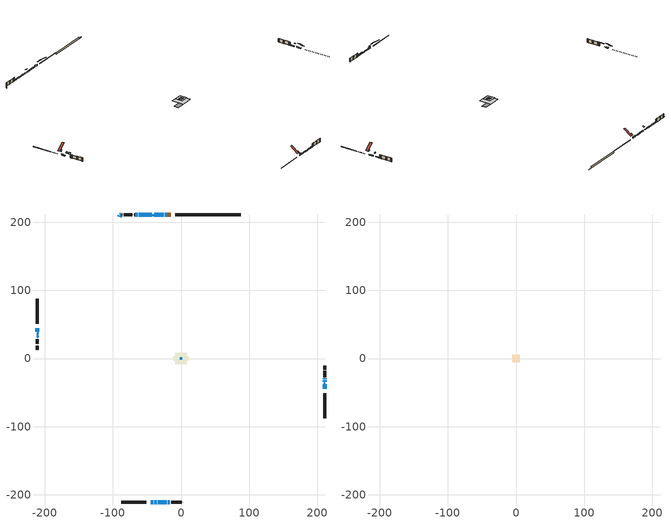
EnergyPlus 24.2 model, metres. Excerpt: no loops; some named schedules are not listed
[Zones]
conditioned space
 floor outside (Floor1 construction): -0.87,-0.87 -0.87,0.87 0.87,0.87 0.87,-0.87 z0.6
 floor adiabatic (AdiabaticFloorConstruction): -8.23,-8.23 -8.23,8.23 8.23,8.23 8.23,-8.23 z3.04
 floor foundation (Slab1 construction): -11.4,-3.23 -11.4,3.23 11.4,3.23 11.4,-3.23 z-1.89
 wall outside (RimJoist1 construction): 28.02,211.18 -8.68,211.18 / -87.47,-211.18 -50.77,-211.18 / -211.18,87.47 -211.18,50.77 / 211.18,-87.47 211.18,-50.77 z0.6:0.9
 wall outside (AdiabaticWallConstruction 1): -15.38,211.18 -20.19,211.18 z0.6:2.63
 wall outside (AdiabaticWallConstruction): -44.07,-211.18 -42.85,-211.18 z0.6:3.04; -21.12,211.18 -24.16,211.18 / -25.09,211.18 -27.49,211.18 / -41.93,-211.18 -40.4,-211.18 / -39.47,-211.18 -35.28,-211.18 / -34.35,-211.18 -31.3,-211.18 / -30.37,-211.18 -27.02,-211.18 / -211.18,44.07 -211.18,41.79 / -87.47,211.18 -88.93,209.73 / -28.41,211.18 -30.56,211.18 / -31.49,211.18 -32.69,211.18 / -33.62,211.18 -34,211.18 / -34.93,211.18 -39.3,211.18 / 211.18,-41.32 211.18,-37.66 / 211.18,-34.34 211.18,-31.59 / 211.18,-30.67 211.18,-29.29 / -43.21,211.18 -48.08,211.18 / -49.01,211.18 -50.61,211.18 / -17.82,-211.18 -16.22,-211.18 / -51.54,211.18 -52.2,211.18 / -53.13,211.18 -56.48,211.18 / -57.41,211.18 -62.29,211.18 / -63.22,211.18 -65.39,211.18 / -66.32,211.18 -67.01,211.18 z0.6:1.82; 211.18,-44.07 211.18,-42.24 / -26.09,-211.18 -24.87,-211.18 / -211.18,40.86 -211.18,39.03 z0.6:1.21; -23.95,-211.18 -20.59,-211.18 / -19.66,-211.18 -18.75,-211.18 z0.6:1.92; -89.58,209.07 -90.56,208.1 z0.6:1.62
 wall outside (Wall1 construction): -67.93,211.18 -68.22,211.18 / -15.29,-211.18 -15.01,-211.18 / -211.18,30.49 -211.18,30.21 / 211.18,-28.37 211.18,-28.08 z0.6:5.48
 wall outside (Wall2 construction): -69.15,211.18 -69.47,211.18 / -14.08,-211.18 -13.76,-211.18 / -211.18,29.28 -211.18,28.96 / 211.18,-27.15 211.18,-26.83 z0.6:5.48
 wall outside (Wall3 construction): -70.4,211.18 -70.76,211.18 / -12.83,-211.18 -12.46,-211.18 / -211.18,28.03 -211.18,27.67 / 211.18,-25.9 211.18,-25.54 z0.6:5.48
 wall outside (Wall4 construction): -71.69,211.18 -77.03,211.18 / -11.54,-211.18 -6.2,-211.18 / -211.18,26.74 -211.18,21.4 / 211.18,-24.61 211.18,-19.27 z0.6:5.48
 wall outside (Wall5 construction): -77.96,211.18 -78.59,211.18 / -5.27,-211.18 -4.63,-211.18 / -211.18,20.47 -211.18,19.83 / 211.18,-18.34 211.18,-17.71 z0.6:5.48
 wall outside (Wall6 construction): -79.52,211.18 -84.23,211.18 / -3.7,-211.18 1,-211.18 / -211.18,18.91 -211.18,14.2 / 211.18,-16.78 211.18,-12.07 z0.6:5.48
 wall outside (Wall7 construction): -85.16,211.18 -85.35,211.18 / 1.93,-211.18 2.13,-211.18 / -211.18,13.27 -211.18,13.07 / 211.18,-11.14 211.18,-10.95 z0.6:5.48
 wall outside (Wall8 construction): -86.28,211.18 -86.54,211.18 / 3.06,-211.18 3.32,-211.18 / -211.18,12.14 -211.18,11.88 / 211.18,-10.02 211.18,-9.76 z0.6:5.48
 wall foundation (FoundationWall1 construction): 28.95,211.18,-1.89 28.95,211.18,0.6 81.62,211.18,0.6 81.62,211.18,-1.37 87.47,211.18,-1.37 87.47,211.18,-1.89
 window (WindowConstruction): -44.07,-211.18 -42.85,-211.18 z0.6:3.04
 window (WindowConstruction 8): -21.12,211.18 -24.16,211.18 z0.6:1.82
 window (WindowConstruction 9): -25.09,211.18 -27.49,211.18 z0.6:1.82
 window (WindowConstruction 10): -41.92,-211.18 -40.4,-211.18 z0.6:1.82
 window (WindowConstruction 11): -39.47,-211.18 -35.28,-211.18 z0.6:1.82
 window (WindowConstruction 12): -34.35,-211.18 -31.3,-211.18 z0.6:1.82
 window (WindowConstruction 13): -30.37,-211.18 -27.02,-211.18 z0.6:1.82
 window (WindowConstruction 14): -211.18,44.07 -211.18,41.79 z0.6:1.82
 window (WindowConstruction 15): -87.47,211.18 -88.93,209.73 z0.6:1.82
 window (WindowConstruction 16): 211.18,-44.07 211.18,-42.24 z0.6:1.21
 window (WindowConstruction 17): -28.41,211.18 -30.56,211.18 z0.6:1.82
 window (WindowConstruction 18): -31.49,211.18 -32.69,211.18 z0.6:1.82
 window (WindowConstruction 19): -33.62,211.18 -34,211.18 z0.6:1.82
 window (WindowConstruction 20): -34.93,211.18 -39.3,211.18 z0.6:1.82
 window (WindowConstruction 21): -26.09,-211.18 -24.87,-211.18 z0.6:1.21
 window (WindowConstruction 22): -23.94,-211.18 -20.59,-211.18 z0.6:1.92
 window (WindowConstruction 1): 211.18,-41.32 211.18,-37.66 z0.6:1.82
 window (WindowConstruction 23): -19.66,-211.18 -18.75,-211.18 z0.6:1.92
 window (WindowConstruction 24): -89.59,209.07 -90.56,208.1 z0.6:1.61
 window (WindowConstruction 25): -211.18,40.86 -211.18,39.03 z0.6:1.21
 window (WindowConstruction 2): 211.18,-34.34 211.18,-31.59 z0.6:1.82
 window (WindowConstruction 26): 211.18,-30.67 211.18,-29.29 z0.6:1.82
 window (WindowConstruction 27): -43.21,211.18 -48.08,211.18 z0.6:1.82
 window (WindowConstruction 28): -49.01,211.18 -50.61,211.18 z0.6:1.82
 window (WindowConstruction 29): -17.82,-211.18 -16.22,-211.18 z0.6:1.82
 window (WindowConstruction 3): -51.54,211.18 -52.2,211.18 z0.6:1.82
 window (WindowConstruction 4): -53.13,211.18 -56.48,211.18 z0.6:1.82
 window (WindowConstruction 5): -57.41,211.18 -62.29,211.18 z0.6:1.82
 window (WindowConstruction 6): -63.22,211.18 -65.39,211.18 z0.6:1.82
 window (WindowConstruction 7): -66.32,211.18 -67.01,211.18 z0.6:1.82
 door (Door): -15.38,211.18 -20.19,211.18 z0.6:2.63
 ceiling adiabatic (AdiabaticFloorConstruction): 8.23,-8.23 8.23,8.23 -8.23,8.23 -8.23,-8.23 z3.04
 roof outside (Roof3 construction): -0.9,0.9 -0.9,-0.9 0.9,-0.9 0.9,0.9 z5.48
 roof outside (Roof4 construction): -14.45,211.18,5.48 -14.45,208.97,7.14 -13.76,208.97,7.14 -13.76,211.18,5.48; -45,-211.18,5.48 -45,-208.97,7.14 -45.69,-208.97,7.14 -45.69,-211.18,5.48; -211.18,45,5.48 -208.97,45,7.14 -208.97,45.69,7.14 -211.18,45.69,5.48; 211.18,-45,5.48 208.97,-45,7.14 208.97,-45.69,7.14 211.18,-45.69,5.48
 roof outside (AdiabaticRoofConstruction): -211.18,36.17,5.48 -209.64,36.17,6.63 -209.64,38.1,6.63 -211.18,38.1,5.48; 211.18,-35.27,5.48 210.01,-35.27,6.35 210.01,-36.73,6.35 211.18,-36.73,5.48; -42.28,211.18,5.48 -42.28,209.54,6.7 -40.23,209.54,6.7 -40.23,211.18,5.48; -211.18,34.28,5.48 -210.41,34.28,6.06 -210.41,35.24,6.06 -211.18,35.24,5.48; -1.23,-1.23 1.23,-1.23 1.23,1.23 -1.23,1.23 z5.48; -211.18,31.42,5.48 -209.64,31.42,6.63 -209.64,33.35,6.63 -211.18,33.35,5.48
 skylight (SkylightConstruction): -211.18,36.17,5.48 -209.64,36.17,6.63 -209.64,38.1,6.63 -211.18,38.1,5.48
 skylight (SkylightConstruction 1): 211.18,-35.27,5.48 210.01,-35.27,6.35 210.01,-36.73,6.35 211.18,-36.73,5.48
 skylight (SkylightConstruction 2): -42.28,211.18,5.48 -42.28,209.54,6.7 -40.23,209.54,6.7 -40.23,211.18,5.48
 skylight (SkylightConstruction 3): -211.18,34.28,5.48 -210.41,34.28,6.06 -210.41,35.24,6.06 -211.18,35.24,5.48
 skylight (SkylightConstruction 4): -1.23,-1.23 1.23,-1.23 1.23,1.23 -1.23,1.23 z5.48
 skylight (SkylightConstruction 5): -211.18,31.42,5.48 -209.64,31.42,6.63 -209.64,33.35,6.63 -211.18,33.35,5.48
attic - vented
 floor to conditioned space (Floor2 construction Reversed): -2.21,-2.21 -2.21,2.21 2.21,2.21 2.21,-2.21 z5.48
 floor to conditioned space (Floor3 construction Reversed): -5.26,-5.26 -5.26,5.26 5.26,5.26 5.26,-5.26 z5.48
 roof outside (Roof1 construction): -12.83,211.18,5.48 -12.83,200.88,13.2 -9.61,200.88,13.2 -9.61,211.18,5.48; -46.62,-211.18,5.48 -46.62,-200.88,13.2 -49.84,-200.88,13.2 -49.84,-211.18,5.48; -211.18,46.62,5.48 -200.88,46.62,13.2 -200.88,49.84,13.2 -211.18,49.84,5.48; 211.18,-46.62,5.48 200.88,-46.62,13.2 200.88,-49.84,13.2 211.18,-49.84,5.48
shading: -42.39,-211.18 -44.53,-211.18 -44.53,-212.4 -42.39,-212.4 z3.5; -39.94,-211.18 -42.39,-211.18 -42.39,-211.64 -39.94,-211.64 z2.28; -211.18,41.33 -211.18,44.53 -211.64,44.53 -211.64,41.33 z2.28; 211.18,-41.78 211.18,-44.53 211.64,-44.53 211.64,-41.78 z1.67; -24.41,-211.18 -26.55,-211.18 -26.55,-211.64 -24.41,-211.64 z1.67; -20.13,-211.18 -24.41,-211.18 -24.41,-211.64 -20.13,-211.64 z2.38; -18.29,-211.18 -20.12,-211.18 -20.12,-211.64 -18.29,-211.64 z2.38; -90.88,207.77 -89.26,209.39 -89.59,209.72 -91.21,208.1 z2.08; -211.18,38.57 -211.18,41.32 -211.64,41.32 -211.64,38.57 z1.67
[Building]
Building 1: Terrain=Suburbs
[Site:Location]
Vancouver Intl AP_BC: Latitude {deg}=49.19; Longitude {deg}=-123.18; Time Zone {hr}=-8; Elevation {m}=4; Keep Site Location Information=Yes
[Site:GroundTemperature:Shallow]
8.06451, 6.96315, 6.87495, 7.3976, 9.49575, 11.5841, 13.3946, 14.5416, 14.639, 13.7062, 11.9418, 9.91751
[Site:WaterMainsTemperature]
Calculation Method=Schedule; Temperature Schedule=mains temperature schedule
[Material] Roughness=Rough; Thermal Absorptance=0.9
Name | Thickness {m} | Conductivity {W/m-K} | Density {kg/m3} | Specific Heat {J/kg-K} | Solar Absorptance | Visible Absorptance
asphalt or fiberglass shingles | 0.00635 | 0.162714 | 1121.4 | 1465.45 | 0.4 | 0.4
asphalt or fiberglass shingles 1 | 0.00635 | 0.162714 | 1121.4 | 1465.45 | 0.7 | 0.7
ceiling loosefill ins | 0.338667 | 0.0480833 | 16.02 | 1046.75 | 0.7 | 0.7
ceiling stud and cavity | 0.1397 | 0.398674 | 65.682 | 1177.47 | 0.7 | 0.7
ceiling stud and cavity 1 | 0.1397 | 0.126132 | 65.682 | 1177.47 | 0.7 | 0.7
concrete 4.0 in. | 0.1016 | 1.803125 | 2242.8 | 837.4 | 0.7 | 0.7
concrete 8.0 in. | 0.2032 | 1.803125 | 2242.8 | 837.4 | 0.7 | 0.7
door material | 0.04445 | 0.188738 | 512.64 | 1214.23 | 0.7 | 0.7
exterior vertical ins | 0.0272344 | 0.029427 | 32.04 | 1214.23 | 0.7 | 0.7
floor covering | 0.0127 | 0.0433444 | 54.468 | 1339.84 | 0.6 | 0.6
floor rigid ins; roof rigid ins | 0.103632 | 0.029427 | 32.04 | 1214.23 | 0.7 | 0.7
floor rigid ins 1; roof rigid ins 1; wall rigid ins 1 | 0.512978 | 0.029427 | 32.04 | 1214.23 | 0.7 | 0.7
floor stud and cavity | 0.1397 | 0.183144 | 92.3553 | 1139.71 | 0.7 | 0.7
floor stud and cavity 1 | 0.1397 | 1.75129 | 37.0049 | 1207.88 | 0.7 | 0.7
furniture material conditioned space 1 | 0.1524 | 0.115458 | 640.8 | 1214.23 | 0.6 | 0.6
gypsum board | 0.0127 | 0.160291 | 801 | 837.4 | 0.6 | 0.6
gypsum board 1 | 0.0127 | 0.160291 | 801 | 837.4 | 0.7 | 0.7
osb sheathing 0.5 in. | 0.0127 | 0.115458 | 512.64 | 1214.23 | 0.7 | 0.7
osb sheathing 0.75 in. | 0.01905 | 0.115458 | 512.64 | 1214.23 | 0.7 | 0.7
osb sheathing 2.0 in. | 0.0508 | 0.115458 | 512.64 | 1214.23 | 0.7 | 0.7
rim joist rigid ins; wall rigid ins | 0.051816 | 0.029427 | 32.04 | 1214.23 | 0.7 | 0.7
rim joist stud and cavity | 0.0508 | 0.0371501 | 125.044 | 1163.47 | 0.6 | 0.6
roof stud and cavity | 0.2032 | 0.614034 | 78.34581 | 1123.46 | 0.7 | 0.7
roof stud and cavity 1 | 0.2032 | 0.34189 | 78.34581 | 1123.46 | 0.7 | 0.7
roof stud and cavity 2 | 0.18415 | 1.78689 | 37.0049 | 1207.88 | 0.6 | 0.6
slab rigid ins | 0.0621787 | 0.029427 | 32.04 | 1214.23 | 0.7 | 0.7
wall stud and cavity | 0.1397 | 0.181555 | 139.0536 | 1170.24 | 0.7 | 0.7
wall stud and cavity 1 | 0.1397 | 0.308719 | 139.0536 | 1170.24 | 0.7 | 0.7
wall stud and cavity 2 | 0.1397 | 0.14347 | 139.0536 | 1170.24 | 0.7 | 0.7
wall stud and cavity 3 | 0.1397 | 0.184082 | 139.0536 | 1170.24 | 0.7 | 0.7
wall stud and cavity 4 | 0.1397 | 0.302827 | 139.0536 | 1170.24 | 0.7 | 0.7
wall stud and cavity 5 | 0.1397 | 0.194937 | 139.0536 | 1170.24 | 0.7 | 0.7
wall stud and cavity 6 | 0.1397 | 0.388929 | 139.0536 | 1170.24 | 0.7 | 0.7
wall stud and cavity 7 | 0.1397 | 0.374252 | 139.0536 | 1170.24 | 0.7 | 0.7
wall stud and cavity 8 | 0.0889 | 0.380278 | 52.3479 | 1209.89 | 0.7 | 0.7
wall stud and cavity 9 | 0.0889 | 0.391764 | 83.0341 | 1211.67 | 0.7 | 0.7
wood siding | 0.0254 | 0.102417 | 544.68 | 1172.36 | 0.4 | 0.4
wood siding 1; wood siding 2; wood siding 3 | 0.0254 | 0.102417 | 544.68 | 1172.36 | 0.7 | 0.7
[WindowMaterial:SimpleGlazingSystem]
Name | U-Factor {W/m2-K} | Solar Heat Gain Coefficient
SkylightMaterial | 3.7808 | 0.7497
SkylightMaterial 1 | 4.69738 | 0.7427
SkylightMaterial 2 | 3.62941 | 0.7508
SkylightMaterial 3 | 5.10593 | 0.7395
SkylightMaterial 4 | 3.76216 | 0.7518
WindowMaterial | 2.95142 | 0.64
WindowMaterial 1 | 2.8884 | 0.67
WindowMaterial 10 | 2.92474 | 0.62
WindowMaterial 11 | 2.88953 | 0.67
WindowMaterial 12 | 2.88329 | 0.7
WindowMaterial 13 | 2.87988 | 0.7
WindowMaterial 14 | 2.91111 | 0.64
WindowMaterial 15 | 3.01445 | 0.46
WindowMaterial 16 | 2.9378 | 0.6
WindowMaterial 17 | 3.023535 | 0.47
WindowMaterial 18 | 2.89408 | 0.66
WindowMaterial 19 | 2.88613 | 0.7
WindowMaterial 2 | 2.898619 | 0.65
WindowMaterial 20 | 3.01899 | 0.48
WindowMaterial 21 | 3.00026 | 0.58
WindowMaterial 22 | 2.87818 | 0.68
WindowMaterial 23 | 2.93325 | 0.61
WindowMaterial 3 | 2.97868 | 0.54
WindowMaterial 4 | 2.89067 | 0.66
WindowMaterial 5 | 2.88102 | 0.68
WindowMaterial 6 | 2.90827 | 0.64
WindowMaterial 7 | 3.01672 | 0.5
WindowMaterial 8 | 2.89692 | 0.65
WindowMaterial 9 | 2.90486 | 0.64
[Construction]
AdiabaticFloorConstruction: floor stud and cavity 1, floor rigid ins 1, osb sheathing 0.75 in., floor covering
AdiabaticRoofConstruction: asphalt or fiberglass shingles 1, roof rigid ins 1, osb sheathing 0.75 in., roof stud and cavity 2
AdiabaticWallConstruction: wood siding 2, wall rigid ins 1, wall stud and cavity 8, gypsum board
AdiabaticWallConstruction 1: wood siding 3, wall rigid ins 1, wall stud and cavity 8, gypsum board
Door: door material
Floor1 construction: floor stud and cavity, floor rigid ins, osb sheathing 0.75 in., floor covering
Floor2 construction Reversed: gypsum board, ceiling stud and cavity, ceiling loosefill ins
Floor3 construction Reversed: gypsum board, ceiling stud and cavity 1, ceiling loosefill ins
FoundationWall1 construction: concrete 8.0 in., gypsum board 1
furniture construction conditioned space 1: furniture material conditioned space 1
PartitionWallConstruction: gypsum board, wall stud and cavity 9, gypsum board
RimJoist1 construction: wood siding 1, rim joist rigid ins, osb sheathing 2.0 in., rim joist stud and cavity
Roof1 construction: asphalt or fiberglass shingles
Roof3 construction: asphalt or fiberglass shingles, roof rigid ins, osb sheathing 0.75 in., roof stud and cavity, gypsum board
Roof4 construction: asphalt or fiberglass shingles, roof rigid ins, osb sheathing 0.75 in., roof stud and cavity 1, gypsum board
SkylightConstruction; SkylightConstruction 5: SkylightMaterial
SkylightConstruction 1: SkylightMaterial 1
SkylightConstruction 2: SkylightMaterial 2
SkylightConstruction 3: SkylightMaterial 3
SkylightConstruction 4: SkylightMaterial 4
Slab1 construction: slab rigid ins, concrete 4.0 in.
Wall1 construction: wood siding, osb sheathing 0.5 in., wall stud and cavity, gypsum board
Wall2 construction: wood siding, wall rigid ins, osb sheathing 0.5 in., wall stud and cavity 1, gypsum board
Wall3 construction: wood siding, osb sheathing 0.5 in., wall stud and cavity 2, gypsum board
Wall4 construction: wood siding, wall rigid ins, osb sheathing 0.5 in., wall stud and cavity 3, gypsum board
Wall5 construction: wood siding, osb sheathing 0.5 in., wall stud and cavity 4, gypsum board
Wall6 construction: wood siding, wall rigid ins, osb sheathing 0.5 in., wall stud and cavity 5, gypsum board
Wall7 construction: wood siding, wall rigid ins, osb sheathing 0.5 in., wall stud and cavity 6, gypsum board
Wall8 construction: wood siding, wall rigid ins, osb sheathing 0.5 in., wall stud and cavity 7, gypsum board
WindowConstruction: WindowMaterial
WindowConstruction 1: WindowMaterial 1
WindowConstruction 10: WindowMaterial 10
WindowConstruction 11: WindowMaterial 11
WindowConstruction 12: WindowMaterial 12
WindowConstruction 13: WindowMaterial 13
WindowConstruction 14; WindowConstruction 17: WindowMaterial 14
WindowConstruction 15; WindowConstruction 7: WindowMaterial 7
WindowConstruction 16; WindowConstruction 21: WindowMaterial 15
WindowConstruction 18; WindowConstruction 26: WindowMaterial 16
WindowConstruction 19; WindowConstruction 24: WindowMaterial 17
WindowConstruction 2: WindowMaterial 2
WindowConstruction 20: WindowMaterial 18
WindowConstruction 22: WindowMaterial 19
WindowConstruction 23: WindowMaterial 20
WindowConstruction 25: WindowMaterial 21
WindowConstruction 27: WindowMaterial 22
WindowConstruction 28; WindowConstruction 29: WindowMaterial 23
WindowConstruction 3: WindowMaterial 3
WindowConstruction 4: WindowMaterial 4
WindowConstruction 5: WindowMaterial 5
WindowConstruction 6: WindowMaterial 6
WindowConstruction 8: WindowMaterial 8
WindowConstruction 9: WindowMaterial 9
[Zone] Multiplier=1; Part of Total Floor Area=Yes
Name | Volume {m3}
attic - vented | 167.999
conditioned space | 1163.4
[Space]
Name | Zone | Volume {m3}
attic - vented 1 | attic - vented | 167.999
conditioned space 1 | conditioned space | 1163.4
[ZoneInfiltration:EffectiveLeakageArea]
infil attic - vented 1: Zone or Space=attic - vented 1; Schedule=Always On Discrete; Effective Air Leakage Area {cm2}=5394.1; Stack Coefficient=0.000537056; Wind Coefficient=1.56578e-05
[ZoneMixing]
whole house fan mix: Zone or Space=attic - vented; Schedule=Always On Continuous; Design Flow Rate Calculation Method=Flow/Zone; Design Flow Rate {m3/s}=0; Source Zone or Space=conditioned space
[SurfaceProperty:ExposedFoundationPerimeter]
Slab1: Exposed Perimeter Calculation Method=TotalExposedPerimeter; Total Exposed Perimeter {m}=58.522
[InternalMass] Zone or ZoneList=conditioned space; Space or SpaceList=conditioned space 1
Name | Construction | Surface Area {m2}
furniture mass conditioned space 1 | furniture construction conditioned space 1 | 168.632
partition wall mass | PartitionWallConstruction | 421.58
[Lights]
interior lighting: Zone or ZoneList or Space or SpaceList=conditioned space 1; Schedule=interior lighting schedule; Design Level Calculation Method=LightingLevel; Lighting Level {W}=343.2; Return Air Fraction=0; Fraction Radiant=0.6; Fraction Visible=0.2; Fraction Replaceable=1
[People]
occupants: Zone or ZoneList or Space or SpaceList=conditioned space 1; Number of People Schedule=occupants schedule; Number of People Calculation Method=People; Number of People=3; Fraction Radiant=0.314171; Sensible Heat Fraction=0.56303; Activity Level Schedule=occupants activity schedule; Carbon Dioxide Generation Rate {m3/s-W}=0; Enable ASHRAE 55 Comfort Warnings=No; Mean Radiant Temperature Calculation Type=EnclosureAveraged
[ElectricEquipment] Zone or ZoneList or Space or SpaceList=conditioned space 1; Design Level Calculation Method=EquipmentLevel
Name | Schedule | Design Level {W} | Fraction Latent | Fraction Radiant | Fraction Lost
clothes dryer | clothes dryer schedule | 140.772 | 0.015 | 0.081 | 0.85
clothes washer | clothes washer schedule | 32.1985 | 0.03 | 0.162 | 0.7
cooking range | cooking range schedule | 215.147 | 0.08 | 0.432 | 0.2
dishwasher | dishwasher schedule | 66.8632 | 0.3 | 0.18 | 0.4
fridge | fridge schedule | 72.9452 | 0 | 0.6 | 0
mech vent bath fan 0 | mech vent bath fan 0 schedule | 150.6 | 0 | 0 | 1
mech vent bath fan 1 | mech vent bath fan 1 schedule | 150.6 | 0 | 0 | 1
mech vent house fan | mech vent house fan schedule | 88.6133 | 0 | 0 | 0.5
mech vent house fan cfis | mech vent house fan cfis schedule | 0 | 0 | 0 | 0
mech vent range fan 0 | mech vent range fan 0 schedule | 57 | 0 | 0 | 1
misc plug loads | misc plug loads schedule | 494.7 | 0.045 | 0.513 | 0.1
whole house fan | Always On Discrete | 0 | 0 | 0 | 1
[OtherEquipment] Zone or ZoneList or Space or SpaceList=conditioned space 1; Design Level Calculation Method=EquipmentLevel
Name | Fuel Type | Schedule | Design Level {W} | Fraction Latent | Fraction Radiant | Fraction Lost
clothes dryer 1 | Electricity | clothes dryer schedule | 0 | 0.015 | 0.081 | 0.85
cooking range 1 | Electricity | cooking range schedule | 0 | 0.08 | 0.432 | 0.2
general water use latent | None | general water use schedule | 62.594 | 1 | 0 | 0
general water use sensible | None | general water use schedule | -61.6891 | 0 | 0.6 | 0
mech vent house fan latent load | None | Always On Discrete | 0 | 1 | 0 | 0
mech vent house fan sensible load | None | Always On Discrete | 0 | 0 | 0 | 0
water heater energy adjustment1 | NaturalGas | Always On Discrete | 0.01 | 0 | 0 | 1
[ZoneInfiltration:DesignFlowRate] Zone or ZoneList or Space or SpaceList=conditioned space 1; Schedule=Always On Discrete; Design Flow Rate Calculation Method=Flow/Zone; Design Flow Rate {m3/s}=0
infil flow; natural vent flow; whole house fan flow
[Foundation:Kiva]
Foundation Kiva 1: Initial Indoor Air Temperature {C}=18; Wall Height Above Grade {m}=0.599999; Wall Depth Below Slab {m}=0.2032; Custom Block Material Name 1=exterior vertical ins; Custom Block Depth 1 {m}=2.49; Custom Block X Position 1 {m}=0.2159; Custom Block Z Position 1 {m}=0
[Foundation:Kiva:Settings]
Soil Conductivity {W/m-K}=0.849921; Soil Density {kg/m3}=1842.3; Soil Specific Heat {J/kg-K}=418.7; Ground Solar Absorptivity=0.9; Ground Thermal Absorptivity=0.9; Ground Surface Roughness {m}=0.03; Far-Field Width {m}=40; Deep-Ground Boundary Condition=ZeroFlux; Deep-Ground Depth {m}=40; Minimum Cell Dimension {m}=0.2; Maximum Cell Growth Coefficient=3; Simulation Timestep=Timestep
[Exterior:Lights]
exterior lighting: Schedule=exterior lighting schedule; Design Level {W}=75.6
[Schedule:Constant]
Name | Hourly Value
Always On Continuous; mech vent house fan schedule; mech vent house fan cfis schedule; Always On Discrete | 1
occupants activity schedule | 117.228
fridge schedule | 0
[Schedule:Week:Daily]
interior lighting schedule Week Rule - Jan1-Jan27: interior lighting schedule day, interior lighting schedule day, interior lighting schedule day, interior lighting schedule day, interior lighting schedule day, interior lighting schedule day, interior lighting schedule day, interior lighting schedule default day, interior lighting schedule default day, interior lighting schedule default day, interior lighting schedule default day, interior lighting schedule default day
interior lighting schedule Week Rule - Jan28-Feb3: interior lighting schedule day, interior lighting schedule day, interior lighting schedule day, interior lighting schedule day, interior lighting schedule day 1, interior lighting schedule day 1, interior lighting schedule day 1, interior lighting schedule default day, interior lighting schedule default day, interior lighting schedule default day, interior lighting schedule default day, interior lighting schedule default day
interior lighting schedule Week Rule - Feb4-Feb24: interior lighting schedule day 1, interior lighting schedule day 1, interior lighting schedule day 1, interior lighting schedule day 1, interior lighting schedule day 1, interior lighting schedule day 1, interior lighting schedule day 1, interior lighting schedule default day, interior lighting schedule default day, interior lighting schedule default day, interior lighting schedule default day, interior lighting schedule default day
interior lighting schedule Week Rule - Feb25-Mar3: interior lighting schedule day 1, interior lighting schedule day 1, interior lighting schedule day 1, interior lighting schedule day 1, interior lighting schedule day 2, interior lighting schedule day 2, interior lighting schedule day 2, interior lighting schedule default day, interior lighting schedule default day, interior lighting schedule default day, interior lighting schedule default day, interior lighting schedule default day
interior lighting schedule Week Rule - Mar4-Mar31: interior lighting schedule day 2, interior lighting schedule day 2, interior lighting schedule day 2, interior lighting schedule day 2, interior lighting schedule day 2, interior lighting schedule day 2, interior lighting schedule day 2, interior lighting schedule default day, interior lighting schedule default day, interior lighting schedule default day, interior lighting schedule default day, interior lighting schedule default day
interior lighting schedule Week Rule - Apr1-Apr28: interior lighting schedule day 3, interior lighting schedule day 3, interior lighting schedule day 3, interior lighting schedule day 3, interior lighting schedule day 3, interior lighting schedule day 3, interior lighting schedule day 3, interior lighting schedule default day, interior lighting schedule default day, interior lighting schedule default day, interior lighting schedule default day, interior lighting schedule default day
interior lighting schedule Week Rule - Apr29-May5: interior lighting schedule day 3, interior lighting schedule day 3, interior lighting schedule day 4, interior lighting schedule day 4, interior lighting schedule day 4, interior lighting schedule day 4, interior lighting schedule day 4, interior lighting schedule default day, interior lighting schedule default day, interior lighting schedule default day, interior lighting schedule default day, interior lighting schedule default day
interior lighting schedule Week Rule - May6-May26: interior lighting schedule day 4, interior lighting schedule day 4, interior lighting schedule day 4, interior lighting schedule day 4, interior lighting schedule day 4, interior lighting schedule day 4, interior lighting schedule day 4, interior lighting schedule default day, interior lighting schedule default day, interior lighting schedule default day, interior lighting schedule default day, interior lighting schedule default day
interior lighting schedule Week Rule - May27-Jun2: interior lighting schedule day 4, interior lighting schedule day 4, interior lighting schedule day 4, interior lighting schedule day 4, interior lighting schedule day 4, interior lighting schedule day 5, interior lighting schedule day 5, interior lighting schedule default day, interior lighting schedule default day, interior lighting schedule default day, interior lighting schedule default day, interior lighting schedule default day
interior lighting schedule Week Rule - Jun3-Jun30: interior lighting schedule day 5, interior lighting schedule day 5, interior lighting schedule day 5, interior lighting schedule day 5, interior lighting schedule day 5, interior lighting schedule day 5, interior lighting schedule day 5, interior lighting schedule default day, interior lighting schedule default day, interior lighting schedule default day, interior lighting schedule default day, interior lighting schedule default day
interior lighting schedule Week Rule - Jul1-Jul28: interior lighting schedule day 6, interior lighting schedule day 6, interior lighting schedule day 6, interior lighting schedule day 6, interior lighting schedule day 6, interior lighting schedule day 6, interior lighting schedule day 6, interior lighting schedule default day, interior lighting schedule default day, interior lighting schedule default day, interior lighting schedule default day, interior lighting schedule default day
interior lighting schedule Week Rule - Jul29-Aug4: interior lighting schedule day 6, interior lighting schedule day 6, interior lighting schedule day 6, interior lighting schedule day 7, interior lighting schedule day 7, interior lighting schedule day 7, interior lighting schedule day 7, interior lighting schedule default day, interior lighting schedule default day, interior lighting schedule default day, interior lighting schedule default day, interior lighting schedule default day
interior lighting schedule Week Rule - Aug5-Aug25: interior lighting schedule day 7, interior lighting schedule day 7, interior lighting schedule day 7, interior lighting schedule day 7, interior lighting schedule day 7, interior lighting schedule day 7, interior lighting schedule day 7, interior lighting schedule default day, interior lighting schedule default day, interior lighting schedule default day, interior lighting schedule default day, interior lighting schedule default day
interior lighting schedule Week Rule - Aug26-Sep1: interior lighting schedule day 7, interior lighting schedule day 7, interior lighting schedule day 7, interior lighting schedule day 7, interior lighting schedule day 7, interior lighting schedule day 7, interior lighting schedule day 8, interior lighting schedule default day, interior lighting schedule default day, interior lighting schedule default day, interior lighting schedule default day, interior lighting schedule default day
interior lighting schedule Week Rule - Sep2-Sep29: interior lighting schedule day 8, interior lighting schedule day 8, interior lighting schedule day 8, interior lighting schedule day 8, interior lighting schedule day 8, interior lighting schedule day 8, interior lighting schedule day 8, interior lighting schedule default day, interior lighting schedule default day, interior lighting schedule default day, interior lighting schedule default day, interior lighting schedule default day
interior lighting schedule Week Rule - Sep30-Oct6: interior lighting schedule day 8, interior lighting schedule day 9, interior lighting schedule day 9, interior lighting schedule day 9, interior lighting schedule day 9, interior lighting schedule day 9, interior lighting schedule day 9, interior lighting schedule default day, interior lighting schedule default day, interior lighting schedule default day, interior lighting schedule default day, interior lighting schedule default day
interior lighting schedule Week Rule - Oct7-Oct27: interior lighting schedule day 9, interior lighting schedule day 9, interior lighting schedule day 9, interior lighting schedule day 9, interior lighting schedule day 9, interior lighting schedule day 9, interior lighting schedule day 9, interior lighting schedule default day, interior lighting schedule default day, interior lighting schedule default day, interior lighting schedule default day, interior lighting schedule default day
interior lighting schedule Week Rule - Oct28-Nov3: interior lighting schedule day 9, interior lighting schedule day 9, interior lighting schedule day 9, interior lighting schedule day 9, interior lighting schedule day 10, interior lighting schedule day 10, interior lighting schedule day 10, interior lighting schedule default day, interior lighting schedule default day, interior lighting schedule default day, interior lighting schedule default day, interior lighting schedule default day
interior lighting schedule Week Rule - Nov4-Nov24: interior lighting schedule day 10, interior lighting schedule day 10, interior lighting schedule day 10, interior lighting schedule day 10, interior lighting schedule day 10, interior lighting schedule day 10, interior lighting schedule day 10, interior lighting schedule default day, interior lighting schedule default day, interior lighting schedule default day, interior lighting schedule default day, interior lighting schedule default day
interior lighting schedule Week Rule - Nov25-Dec1: interior lighting schedule day 10, interior lighting schedule day 10, interior lighting schedule day 10, interior lighting schedule day 10, interior lighting schedule day 10, interior lighting schedule day 10, interior lighting schedule day 11, interior lighting schedule default day, interior lighting schedule default day, interior lighting schedule default day, interior lighting schedule default day, interior lighting schedule default day
interior lighting schedule Week Rule - Dec2-Dec31: interior lighting schedule day 11, interior lighting schedule day 11, interior lighting schedule day 11, interior lighting schedule day 11, interior lighting schedule day 11, interior lighting schedule day 11, interior lighting schedule day 11, interior lighting schedule default day, interior lighting schedule default day, interior lighting schedule default day, interior lighting schedule default day, interior lighting schedule default day
occupants schedule Week Rule - Jan1-Dec31: occupants schedule day, occupants schedule day, occupants schedule day, occupants schedule day, occupants schedule day, occupants schedule day, occupants schedule day, occupants schedule default day, occupants schedule default day, occupants schedule default day, occupants schedule default day, occupants schedule default day
clothes dryer schedule Week Rule - Jan1-Dec31: clothes dryer schedule day, clothes dryer schedule day, clothes dryer schedule day, clothes dryer schedule day, clothes dryer schedule day, clothes dryer schedule day, clothes dryer schedule day, clothes dryer schedule default day, clothes dryer schedule default day, clothes dryer schedule default day, clothes dryer schedule default day, clothes dryer schedule default day
[Schedule:Year]
interior lighting schedule: interior lighting schedule Week Rule - Jan1-Jan27, 1, 1, 1, 27, interior lighting schedule Week Rule - Jan28-Feb3, 1, 28, 2, 3, interior lighting schedule Week Rule - Feb4-Feb24, 2, 4, 2, 24, interior lighting schedule Week Rule - Feb25-Mar3, 2, 25, 3, 3, interior lighting schedule Week Rule - Mar4-Mar31, 3, 4, 3, 31, interior lighting schedule Week Rule - Apr1-Apr28, 4, 1, 4, 28, interior lighting schedule Week Rule - Apr29-May5, 4, 29, 5, 5, interior lighting schedule Week Rule - May6-May26, 5, 6, 5, 26, interior lighting schedule Week Rule - May27-Jun2, 5, 27, 6, 2, interior lighting schedule Week Rule - Jun3-Jun30, 6, 3, 6, 30, interior lighting schedule Week Rule - Jul1-Jul28, 7, 1, 7, 28, interior lighting schedule Week Rule - Jul29-Aug4, 7, 29, 8, 4, interior lighting schedule Week Rule - Aug5-Aug25, 8, 5, 8, 25, interior lighting schedule Week Rule - Aug26-Sep1, 8, 26, 9, 1, interior lighting schedule Week Rule - Sep2-Sep29, 9, 2, 9, 29, interior lighting schedule Week Rule - Sep30-Oct6, 9, 30, 10, 6, interior lighting schedule Week Rule - Oct7-Oct27, 10, 7, 10, 27, interior lighting schedule Week Rule - Oct28-Nov3, 10, 28, 11, 3, interior lighting schedule Week Rule - Nov4-Nov24, 11, 4, 11, 24, interior lighting schedule Week Rule - Nov25-Dec1, 11, 25, 12, 1, interior lighting schedule Week Rule - Dec2-Dec31, 12, 2, 12, 31
occupants schedule: occupants schedule Week Rule - Jan1-Dec31, 1, 1, 12, 31
clothes dryer schedule: clothes dryer schedule Week Rule - Jan1-Dec31, 1, 1, 12, 31
clothes washer schedule: clothes washer schedule Week Rule - Jan1-Dec31, 1, 1, 12, 31
cooking range schedule: cooking range schedule Week Rule - Jan1-Dec31, 1, 1, 12, 31
dishwasher schedule: dishwasher schedule Week Rule - Jan1-Dec31, 1, 1, 12, 31
mech vent bath fan 0 schedule: mech vent bath fan 0 schedule Week Rule - Jan1-Dec31, 1, 1, 12, 31
mech vent bath fan 1 schedule: mech vent bath fan 1 schedule Week Rule - Jan1-Dec31, 1, 1, 12, 31
mech vent range fan 0 schedule: mech vent range fan 0 schedule Week Rule - Jan1-Dec31, 1, 1, 12, 31
misc plug loads schedule: misc plug loads schedule Week Rule - Jan1-Dec31, 1, 1, 12, 31
general water use schedule: general water use schedule Week Rule - Jan1-Dec31, 1, 1, 12, 31
exterior lighting schedule: exterior lighting schedule Week Rule - Jan1-Jan27, 1, 1, 1, 27, exterior lighting schedule Week Rule - Jan28-Feb3, 1, 28, 2, 3, exterior lighting schedule Week Rule - Feb4-Feb24, 2, 4, 2, 24, exterior lighting schedule Week Rule - Feb25-Mar3, 2, 25, 3, 3, exterior lighting schedule Week Rule - Mar4-Mar31, 3, 4, 3, 31, exterior lighting schedule Week Rule - Apr1-Apr28, 4, 1, 4, 28, exterior lighting schedule Week Rule - Apr29-May5, 4, 29, 5, 5, exterior lighting schedule Week Rule - May6-May26, 5, 6, 5, 26, exterior lighting schedule Week Rule - May27-Jun2, 5, 27, 6, 2, exterior lighting schedule Week Rule - Jun3-Jun30, 6, 3, 6, 30, exterior lighting schedule Week Rule - Jul1-Jul28, 7, 1, 7, 28, exterior lighting schedule Week Rule - Jul29-Aug4, 7, 29, 8, 4, exterior lighting schedule Week Rule - Aug5-Aug25, 8, 5, 8, 25, exterior lighting schedule Week Rule - Aug26-Sep1, 8, 26, 9, 1, exterior lighting schedule Week Rule - Sep2-Sep29, 9, 2, 9, 29, exterior lighting schedule Week Rule - Sep30-Oct6, 9, 30, 10, 6, exterior lighting schedule Week Rule - Oct7-Oct27, 10, 7, 10, 27, exterior lighting schedule Week Rule - Oct28-Nov3, 10, 28, 11, 3, exterior lighting schedule Week Rule - Nov4-Nov24, 11, 4, 11, 24, exterior lighting schedule Week Rule - Nov25-Dec1, 11, 25, 12, 1, exterior lighting schedule Week Rule - Dec2-Dec31, 12, 2, 12, 31
[Schedule:Compact]
mains temperature schedule: Through: 01/01, For: AllDays, Until: 24:00, 11.375, Through: 01/02, For: AllDays, Until: 24:00, 11.3367, Through: 01/03, For: AllDays, Until: 24:00, 11.2994, Through: 01/04, For: AllDays, Until: 24:00, 11.2628, Through: 01/05, For: AllDays, Until: 24:00, 11.2267, Through: 01/06, For: AllDays, Until: 24:00, 11.1917, Through: 01/07, For: AllDays, Until: 24:00, 11.1578, Through: 01/08, For: AllDays, Until: 24:00, 11.1244, Through: 01/09, For: AllDays, Until: 24:00, 11.0917, Through: 01/10, For: AllDays, Until: 24:00, 11.06, Through: 01/11, For: AllDays, Until: 24:00, 11.0289, Through: 01/12, For: AllDays, Until: 24:00, 10.9989, Through: 01/13, For: AllDays, Until: 24:00, 10.97, Through: 01/14, For: AllDays, Until: 24:00, 10.9417, Through: 01/15, For: AllDays, Until: 24:00, 10.9139, Through: 01/16, For: AllDays, Until: 24:00, 10.8878, Through: 01/17, For: AllDays, Until: 24:00, 10.8622, Through: 01/18, For: AllDays, Until: 24:00, 10.8372, Through: 01/19, For: AllDays, Until: 24:00, 10.8133, Through: 01/20, For: AllDays, Until: 24:00, 10.7906, Through: 01/21, For: AllDays, Until: 24:00, 10.7683, Through: 01/22, For: AllDays, Until: 24:00, 10.7478, Through: 01/23, For: AllDays, Until: 24:00, 10.7272, Through: 01/24, For: AllDays, Until: 24:00, 10.7083, Through: 01/25, For: AllDays, Until: 24:00, 10.69, Through: 01/26, For: AllDays, Until: 24:00, 10.6728, Through: 01/27, For: AllDays, Until: 24:00, 10.6567, Through: 01/28, For: AllDays, Until: 24:00, 10.6411, Through: 01/29, For: AllDays, Until: 24:00, 10.6267, Through: 01/30, For: AllDays, Until: 24:00, 10.6133, Through: 01/31, For: AllDays, Until: 24:00, 10.6011, Through: 02/01, For: AllDays, Until: 24:00, 10.59, Through: 02/02, For: AllDays, Until: 24:00, 10.5794, Through: 02/03, For: AllDays, Until: 24:00, 10.57, Through: 02/04, For: AllDays, Until: 24:00, 10.5617, Through: 02/05, For: AllDays, Until: 24:00, 10.5539, Through: 02/06, For: AllDays, Until: 24:00, 10.5478, Through: 02/07, For: AllDays, Until: 24:00, 10.5422, Through: 02/08, For: AllDays, Until: 24:00, 10.5378, Through: 02/09, For: AllDays, Until: 24:00, 10.5339, Through: 02/10, For: AllDays, Until: 24:00, 10.5317, Through: 02/11, For: AllDays, Until: 24:00, 10.53, Through: 02/12, For: AllDays, Until: 24:00, 10.53, Through: 02/13, For: AllDays, Until: 24:00, 10.5306, Through: 02/14, For: AllDays, Until: 24:00, 10.5317, Through: 02/15, For: AllDays, Until: 24:00, 10.5344, Through: 02/16, For: AllDays, Until: 24:00, 10.5378, Through: 02/17, For: AllDays, Until: 24:00, 10.5428, Through: 02/18, For: AllDays, Until: 24:00, 10.5483, Through: 02/19, For: AllDays, Until: 24:00, 10.5544, Through: 02/20, For: AllDays, Until: 24:00, 10.5622, Through: 02/21, For: AllDays, Until: 24:00, 10.5706, Through: 02/22, For: AllDays, Until: 24:00, 10.5806, Through: 02/23, For: AllDays, Until: 24:00, 10.5911, Through: 02/24, For: AllDays, Until: 24:00, 10.6022, Through: 02/25, For: AllDays, Until: 24:00, 10.615, Through: 02/26, For: AllDays, Until: 24:00, 10.6283, Through: 02/27, For: AllDays, Until: 24:00, 10.6428, Through: 02/28, For: AllDays, Until: 24:00, 10.6583, Through: 03/01, For: AllDays, Until: 24:00, 10.6744, Through: 03/02, For: AllDays, Until: 24:00, 10.6917, Through: 03/03, For: AllDays, Until: 24:00, 10.71, Through: 03/04, For: AllDays, Until: 24:00, 10.7294, Through: 03/05, For: AllDays, Until: 24:00, 10.7494, Through: 03/06, For: AllDays, Until: 24:00, 10.7706, Through: 03/07, For: AllDays, Until: 24:00, 10.7928, Through: 03/08, For: AllDays, Until: 24:00, 10.8161, Through: 03/09, For: AllDays, Until: 24:00, 10.84, Through: 03/10, For: AllDays, Until: 24:00, 10.8644, Through: 03/11, For: AllDays, Until: 24:00, 10.8906, Through: 03/12, For: AllDays, Until: 24:00, 10.9167, Through: 03/13, For: AllDays, Until: 24:00, 10.9444, Through: 03/14, For: AllDays, Until: 24:00, 10.9728, Through: 03/15, For: AllDays, Until: 24:00, 11.0022, Through: 03/16, For: AllDays, Until: 24:00, 11.0322, Through: 03/17, For: AllDays, Until: 24:00, 11.0633, Through: 03/18, For: AllDays, Until: 24:00, 11.095, Through: 03/19, For: AllDays, Until: 24:00, 11.1278, Through: 03/20, For: AllDays, Until: 24:00, 11.1611, Through: 03/21, For: AllDays, Until: 24:00, 11.1956, Through: 03/22, For: AllDays, Until: 24:00, 11.2306, Through: 03/23, For: AllDays, Until: 24:00, 11.2667, Through: 03/24, For: AllDays, Until: 24:00, 11.3033, Through: 03/25, For: AllDays, Until: 24:00, 11.3406, Through: 03/26, For: AllDays, Until: 24:00, 11.3789, Through: 03/27, For: AllDays, Until: 24:00, 11.4178, Through: 03/28, For: AllDays, Until: 24:00, 11.4572, Through: 03/29, For: AllDays, Until: 24:00, 11.4978, Through: 03/30, For: AllDays, Until: 24:00, 11.5389, Through: 03/31, For: AllDays, Until: 24:00, 11.5811, Through: 04/01, For: AllDays, Until: 24:00, 11.6233, Through: 04/02, For: AllDays, Until: 24:00, 11.6667, Through: 04/03, For: AllDays, Until: 24:00, 11.7106, Through: 04/04, For: AllDays, Until: 24:00, 11.755, Through: 04/05, For: AllDays, Until: 24:00, 11.8006, Through: 04/06, For: AllDays, Until: 24:00, 11.8461, Through: 04/07, For: AllDays, Until: 24:00, 11.8928, Through: 04/08, For: AllDays, Until: 24:00, 11.9394, Through: 04/09, For: AllDays, Until: 24:00, 11.9872, Through: 04/10, For: AllDays, Until: 24:00, 12.0356, Through: 04/11, For: AllDays, Until: 24:00, 12.0844, Through: 04/12, For: AllDays, Until: 24:00, 12.1333, Through: 04/13, For: AllDays, Until: 24:00, 12.1833, Through: 04/14, For: AllDays, Until: 24:00, 12.2339, Through: 04/15, For: AllDays, Until: 24:00, 12.2844, Through: 04/16, For: AllDays, Until: 24:00, 12.3361, Through: 04/17, For: AllDays, Until: 24:00, 12.3878, Through: 04/18, For: AllDays, Until: 24:00, 12.44, Through: 04/19, For: AllDays, Until: 24:00, 12.4928, Through: 04/20, For: AllDays, Until: 24:00, 12.5456, Through: 04/21, For: AllDays, Until: 24:00, 12.5994, Through: 04/22, For: AllDays, Until: 24:00, 12.6533, Through: 04/23, For: AllDays, Until: 24:00, 12.7072, Through: 04/24, For: AllDays, Until: 24:00, 12.7622, Through: 04/25, For: AllDays, Until: 24:00, 12.8172, Through: 04/26, For: AllDays, Until: 24:00, 12.8722, Through: 04/27, For: AllDays, Until: 24:00, 12.9278, Through: 04/28, For: AllDays, Until: 24:00, 12.9839, Through: 04/29, For: AllDays, Until: 24:00, 13.04, Through: 04/30, For: AllDays, Until: 24:00, 13.0961, Through: 05/01, For: AllDays, Until: 24:00, 13.1533, Through: 05/02, For: AllDays, Until: 24:00, 13.21, Through: 05/03, For: AllDays, Until: 24:00, 13.2672, Through: 05/04, For: AllDays, Until: 24:00, 13.3244, Through: 05/05, For: AllDays, Until: 24:00, 13.3817, Through: 05/06, For: AllDays, Until: 24:00, 13.4394, Through: 05/07, For: AllDays, Until: 24:00, 13.4972, Through: 05/08, For: AllDays, Until: 24:00, 13.555, Through: 05/09, For: AllDays, Until: 24:00, 13.6133, Through: 05/10, For: AllDays, Until: 24:00, 13.6711, Through: 05/11, For: AllDays, Until: 24:00, 13.7294, Through: 05/12, For: AllDays, Until: 24:00, 13.7878, Through: 05/13, For: AllDays, Until: 24:00, 13.8461, Through: 05/14, For: AllDays, Until: 24:00, 13.9044, Through: 05/15, For: AllDays, Until: 24:00, 13.9628, Through: 05/16, For: AllDays, Until: 24:00, 14.0211, Through: 05/17, For: AllDays, Until: 24:00, 14.0789, Through: 05/18, For: AllDays, Until: 24:00, 14.1372, Through: 05/19, For: AllDays, Until: 24:00, 14.1956, Through: 05/20, For: AllDays, Until: 24:00, 14.2533, Through: 05/21, For: AllDays, Until: 24:00, 14.3117, Through: 05/22, For: AllDays, Until: 24:00, 14.3694, Through: 05/23, For: AllDays, Until: 24:00, 14.4272, Through: 05/24, For: AllDays, Until: 24:00, 14.4844, Through: 05/25, For: AllDays, Until: 24:00, 14.5422, Through: 05/26, For: AllDays, Until: 24:00, 14.5994, Through: 05/27, For: AllDays, Until: 24:00, 14.6561, Through: 05/28, For: AllDays, Until: 24:00, 14.7128, Through: 05/29, For: AllDays, Until: 24:00, 14.7694, Through: 05/30, For: AllDays, Until: 24:00, 14.8261, Through: 05/31, For: AllDays, Until: 24:00, 14.8817, Through: 06/01, For: AllDays, Until: 24:00, 14.9378, Through: 06/02, For: AllDays, Until: 24:00, 14.9933, Through: 06/03, For: AllDays, Until: 24:00, 15.0483, Through: 06/04, For: AllDays, Until: 24:00, 15.1028, Through: 06/05, For: AllDays, Until: 24:00, 15.1572, Through: 06/06, For: AllDays, Until: 24:00, 15.2117, Through: 06/07, For: AllDays, Until: 24:00, 15.265, Through: 06/08, For: AllDays, Until: 24:00, 15.3183, Through: 06/09, For: AllDays, Until: 24:00, 15.3711, Through: 06/10, For: AllDays, Until: 24:00, 15.4239, Through: 06/11, For: AllDays, Until: 24:00, 15.4756, Through: 06/12, For: AllDays, Until: 24:00, 15.5272, Through: 06/13, For: AllDays, Until: 24:00, 15.5783, Through: 06/14, For: AllDays, Until: 24:00, 15.6289, Through: 06/15, For: AllDays, Until: 24:00, 15.6789, Through: 06/16, For: AllDays, Until: 24:00, 15.7283, Through: 06/17, For: AllDays, Until: 24:00, 15.7772, Through: 06/18, For: AllDays, Until: 24:00, 15.8261, Through: 06/19, For: AllDays, Until: 24:00, 15.8739, Through: 06/20, For: AllDays, Until: 24:00, 15.9211, Through: 06/21, For: AllDays, Until: 24:00, 15.9678, Through: 06/22, For: AllDays, Until: 24:00, 16.0139, Through: 06/23, For: AllDays, Until: 24:00, 16.0594, Through: 06/24, For: AllDays, Until: 24:00, 16.1044, Through: 06/25, For: AllDays, Until: 24:00, 16.1483, Through: 06/26, For: AllDays, Until: 24:00, 16.1922, Through: 06/27, For: AllDays, Until: 24:00, 16.235, Through: 06/28, For: AllDays, Until: 24:00, 16.2772, Through: 06/29, For: AllDays, Until: 24:00, 16.3183, Through: 06/30, For: AllDays, Until: 24:00, 16.3594, Through: 07/01, For: AllDays, Until: 24:00, 16.3994, Through: 07/02, For: AllDays, Until: 24:00, 16.4389, Through: 07/03, For: AllDays, Until: 24:00, 16.4772, Through: 07/04, For: AllDays, Until: 24:00, 16.515, Through: 07/05, For: AllDays, Until: 24:00, 16.5522, Through: 07/06, For: AllDays, Until: 24:00, 16.5883, Through: 07/07, For: AllDays, Until: 24:00, 16.6239, Through: 07/08, For: AllDays, Until: 24:00, 16.6583, Through: 07/09, For: AllDays, Until: 24:00, 16.6922, Through: 07/10, For: AllDays, Until: 24:00, 16.7256, Through: 07/11, For: AllDays, Until: 24:00, 16.7578, Through: 07/12, For: AllDays, Until: 24:00, 16.7889, Through: 07/13, For: AllDays, Until: 24:00, 16.8194, Through: 07/14, For: AllDays, Until: 24:00, 16.8489, Through: 07/15, For: AllDays, Until: 24:00, 16.8778, Through: 07/16, For: AllDays, Until: 24:00, 16.9056, Through: 07/17, For: AllDays, Until: 24:00, 16.9328, Through: 07/18, For: AllDays, Until: 24:00, 16.9589, Through: 07/19, For: AllDays, Until: 24:00, 16.9839, Through: 07/20, For: AllDays, Until: 24:00, 17.0083, Through: 07/21, For: AllDays, Until: 24:00, 17.0317, Through: 07/22, For: AllDays, Until: 24:00, 17.0544, Through: 07/23, For: AllDays, Until: 24:00, 17.0761, Through: 07/24, For: AllDays, Until: 24:00, 17.0967, Through: 07/25, For: AllDays, Until: 24:00, 17.1161, Through: 07/26, For: AllDays, Until: 24:00, 17.135, Through: 07/27, For: AllDays, Until: 24:00, 17.1528, Through: 07/28, For: AllDays, Until: 24:00, 17.1694, Through: 07/29, For: AllDays, Until: 24:00, 17.1856, Through: 07/30, For: AllDays, Until: 24:00, 17.2, Through: 07/31, For: AllDays, Until: 24:00, 17.2144, Through: 08/01, For: AllDays, Until: 24:00, 17.2272, Through: 08/02, For: AllDays, Until: 24:00, 17.2389, Through: 08/03, For: AllDays, Until: 24:00, 17.25, Through: 08/04, For: AllDays, Until: 24:00, 17.26, Through: 08/05, For: AllDays, Until: 24:00, 17.2689, Through: 08/06, For: AllDays, Until: 24:00, 17.2772, Through: 08/07, For: AllDays, Until: 24:00, 17.2839, Through: 08/08, For: AllDays, Until: 24:00, 17.29, Through: 08/09, For: AllDays, Until: 24:00, 17.295, Through: 08/10, For: AllDays, Until: 24:00, 17.2989, Through: 08/11, For: AllDays, Until: 24:00, 17.3022, Through: 08/12, For: AllDays, Until: 24:00, 17.3039, Through: 08/13, For: AllDays, Until: 24:00, 17.305, Through: 08/14, For: AllDays, Until: 24:00, 17.305, Through: 08/15, For: AllDays, Until: 24:00, 17.3039, Through: 08/16, For: AllDays, Until: 24:00, 17.3022, Through: 08/17, For: AllDays, Until: 24:00, 17.2989, Through: 08/18, For: AllDays, Until: 24:00, 17.295, Through: 08/19, For: AllDays, Until: 24:00, 17.29, Through: 08/20, For: AllDays, Until: 24:00, 17.2839, Through: 08/21, For: AllDays, Until: 24:00, 17.2772, Through: 08/22, For: AllDays, Until: 24:00, 17.2689, Through: 08/23, For: AllDays, Until: 24:00, 17.26, Through: 08/24, For: AllDays, Until: 24:00, 17.25, Through: 08/25, For: AllDays, Until: 24:00, 17.2394, Through: 08/26, For: AllDays, Until: 24:00, 17.2272, Through: 08/27, For: AllDays, Until: 24:00, 17.2144, Through: 08/28, For: AllDays, Until: 24:00, 17.2006, Through: 08/29, For: AllDays, Until: 24:00, 17.1856, Through: 08/30, For: AllDays, Until: 24:00, 17.1694, Through: 08/31, For: AllDays, Until: 24:00, 17.1528, Through: 09/01, For: AllDays, Until: 24:00, 17.135, Through: 09/02, For: AllDays, Until: 24:00, 17.1161, Through: 09/03, For: AllDays, Until: 24:00, 17.0967, Through: 09/04, For: AllDays, Until: 24:00, 17.0761, Through: 09/05, For: AllDays, Until: 24:00, 17.0544, Through: 09/06, For: AllDays, Until: 24:00, 17.0322, Through: 09/07, For: AllDays, Until: 24:00, 17.0089, Through: 09/08, For: AllDays, Until: 24:00, 16.9844, Through: 09/09, For: AllDays, Until: 24:00, 16.9589, Through: 09/10, For: AllDays, Until: 24:00, 16.9328, Through: 09/11, For: AllDays, Until: 24:00, 16.9061, Through: 09/12, For: AllDays, Until: 24:00, 16.8783, Through: 09/13, For: AllDays, Until: 24:00, 16.8494, Through: 09/14, For: AllDays, Until: 24:00, 16.8194, Through: 09/15, For: AllDays, Until: 24:00, 16.7894, Through: 09/16, For: AllDays, Until: 24:00, 16.7578, Through: 09/17, For: AllDays, Until: 24:00, 16.7256, Through: 09/18, For: AllDays, Until: 24:00, 16.6928, Through: 09/19, For: AllDays, Until: 24:00, 16.6589, Through: 09/20, For: AllDays, Until: 24:00, 16.6239, Through: 09/21, For: AllDays, Until: 24:00, 16.5889, Through: 09/22, For: AllDays, Until: 24:00, 16.5522, Through: 09/23, For: AllDays, Until: 24:00, 16.5156, Through: 09/24, For: AllDays, Until: 24:00, 16.4778, Through: 09/25, For: AllDays, Until: 24:00, 16.4389, Through: 09/26, For: AllDays, Until: 24:00, 16.3994, Through: 09/27, For: AllDays, Until: 24:00, 16.3594, Through: 09/28, For: AllDays, Until: 24:00, 16.3189, Through: 09/29, For: AllDays, Until: 24:00, 16.2772, Through: 09/30, For: AllDays, Until: 24:00, 16.235, Through: 10/01, For: AllDays, Until: 24:00, 16.1922, Through: 10/02, For: AllDays, Until: 24:00, 16.1489, Through: 10/03, For: AllDays, Until: 24:00, 16.1044, Through: 10/04, For: AllDays, Until: 24:00, 16.06, Through: 10/05, For: AllDays, Until: 24:00, 16.0144, Through: 10/06, For: AllDays, Until: 24:00, 15.9683, Through: 10/07, For: AllDays, Until: 24:00, 15.9217, Through: 10/08, For: AllDays, Until: 24:00, 15.8744, Through: 10/09, For: AllDays, Until: 24:00, 15.8261, Through: 10/10, For: AllDays, Until: 24:00, 15.7778, Through: 10/11, For: AllDays, Until: 24:00, 15.7289, Through: 10/12, For: AllDays, Until: 24:00, 15.6794, Through: 10/13, For: AllDays, Until: 24:00, 15.6294, Through: 10/14, For: AllDays, Until: 24:00, 15.5789, Through: 10/15, For: AllDays, Until: 24:00, 15.5278, Through: 10/16, For: AllDays, Until: 24:00, 15.4761, Through: 10/17, For: AllDays, Until: 24:00, 15.4244, Through: 10/18, For: AllDays, Until: 24:00, 15.3717, Through: 10/19, For: AllDays, Until: 24:00, 15.3189, Through: 10/20, For: AllDays, Until: 24:00, 15.2656, Through: 10/21, For: AllDays, Until: 24:00, 15.2117, Through: 10/22, For: AllDays, Until: 24:00, 15.1578, Through: 10/23, For: AllDays, Until: 24:00, 15.1033, Through: 10/24, For: AllDays, Until: 24:00, 15.0489, Through: 10/25, For: AllDays, Until: 24:00, 14.9933, Through: 10/26, For: AllDays, Until: 24:00, 14.9383, Through: 10/27, For: AllDays, Until: 24:00, 14.8822, Through: 10/28, For: AllDays, Until: 24:00, 14.8261, Through: 10/29, For: AllDays, Until: 24:00, 14.77, Through: 10/30, For: AllDays, Until: 24:00, 14.7133, Through: 10/31, For: AllDays, Until: 24:00, 14.6567, Through: 11/01, For: AllDays, Until: 24:00, 14.5994, Through: 11/02, For: AllDays, Until: 24:00, 14.5428, Through: 11/03, For: AllDays, Until: 24:00, 14.485, Through: 11/04, For: AllDays, Until: 24:00, 14.4278, Through: 11/05, For: AllDays, Until: 24:00, 14.37, Through: 11/06, For: AllDays, Until: 24:00, 14.3122, Through: 11/07, For: AllDays, Until: 24:00, 14.2539, Through: 11/08, For: AllDays, Until: 24:00, 14.1961, Through: 11/09, For: AllDays, Until: 24:00, 14.1378, Through: 11/10, For: AllDays, Until: 24:00, 14.0794, Through: 11/11, For: AllDays, Until: 24:00, 14.0217, Through: 11/12, For: AllDays, Until: 24:00, 13.9633, Through: 11/13, For: AllDays, Until: 24:00, 13.905, Through: 11/14, For: AllDays, Until: 24:00, 13.8467, Through: 11/15, For: AllDays, Until: 24:00, 13.7883, Through: 11/16, For: AllDays, Until: 24:00, 13.73, Through: 11/17, For: AllDays, Until: 24:00, 13.6717, Through: 11/18, For: AllDays, Until: 24:00, 13.6139, Through: 11/19, For: AllDays, Until: 24:00, 13.5556, Through: 11/20, For: AllDays, Until: 24:00, 13.4978, Through: 11/21, For: AllDays, Until: 24:00, 13.44, Through: 11/22, For: AllDays, Until: 24:00, 13.3822, Through: 11/23, For: AllDays, Until: 24:00, 13.325, Through: 11/24, For: AllDays, Until: 24:00, 13.2678, Through: 11/25, For: AllDays, Until: 24:00, 13.2106, Through: 11/26, For: AllDays, Until: 24:00, 13.1533, Through: 11/27, For: AllDays, Until: 24:00, 13.0967, Through: 11/28, For: AllDays, Until: 24:00, 13.0406, Through: 11/29, For: AllDays, Until: 24:00, 12.9844, Through: 11/30, For: AllDays, Until: 24:00, 12.9283, Through: 12/01, For: AllDays, Until: 24:00, 12.8728, Through: 12/02, For: AllDays, Until: 24:00, 12.8172, Through: 12/03, For: AllDays, Until: 24:00, 12.7622, Through: 12/04, For: AllDays, Until: 24:00, 12.7078, Through: 12/05, For: AllDays, Until: 24:00, 12.6533, Through: 12/06, For: AllDays, Until: 24:00, 12.5994, Through: 12/07, For: AllDays, Until: 24:00, 12.5461, Through: 12/08, For: AllDays, Until: 24:00, 12.4928, Through: 12/09, For: AllDays, Until: 24:00, 12.4406, Through: 12/10, For: AllDays, Until: 24:00, 12.3883, Through: 12/11, For: AllDays, Until: 24:00, 12.3361, Through: 12/12, For: AllDays, Until: 24:00, 12.285, Through: 12/13, For: AllDays, Until: 24:00, 12.2339, Through: 12/14, For: AllDays, Until: 24:00, 12.1839, Through: 12/15, For: AllDays, Until: 24:00, 12.1339, Through: 12/16, For: AllDays, Until: 24:00, 12.0844, Through: 12/17, For: AllDays, Until: 24:00, 12.0361, Through: 12/18, For: AllDays, Until: 24:00, 11.9878, Through: 12/19, For: AllDays, Until: 24:00, 11.94, Through: 12/20, For: AllDays, Until: 24:00, 11.8933, Through: 12/21, For: AllDays, Until: 24:00, 11.8467, Through: 12/22, For: AllDays, Until: 24:00, 11.8006, Through: 12/23, For: AllDays, Until: 24:00, 11.7556, Through: 12/24, For: AllDays, Until: 24:00, 11.7111, Through: 12/25, For: AllDays, Until: 24:00, 11.6672, Through: 12/26, For: AllDays, Until: 24:00, 11.6239, Through: 12/27, For: AllDays, Until: 24:00, 11.5811, Through: 12/28, For: AllDays, Until: 24:00, 11.5394, Through: 12/29, For: AllDays, Until: 24:00, 11.4983, Through: 12/30, For: AllDays, Until: 24:00, 11.4578, Through: 12/31, For: AllDays, Until: 24:00, 11.4183
